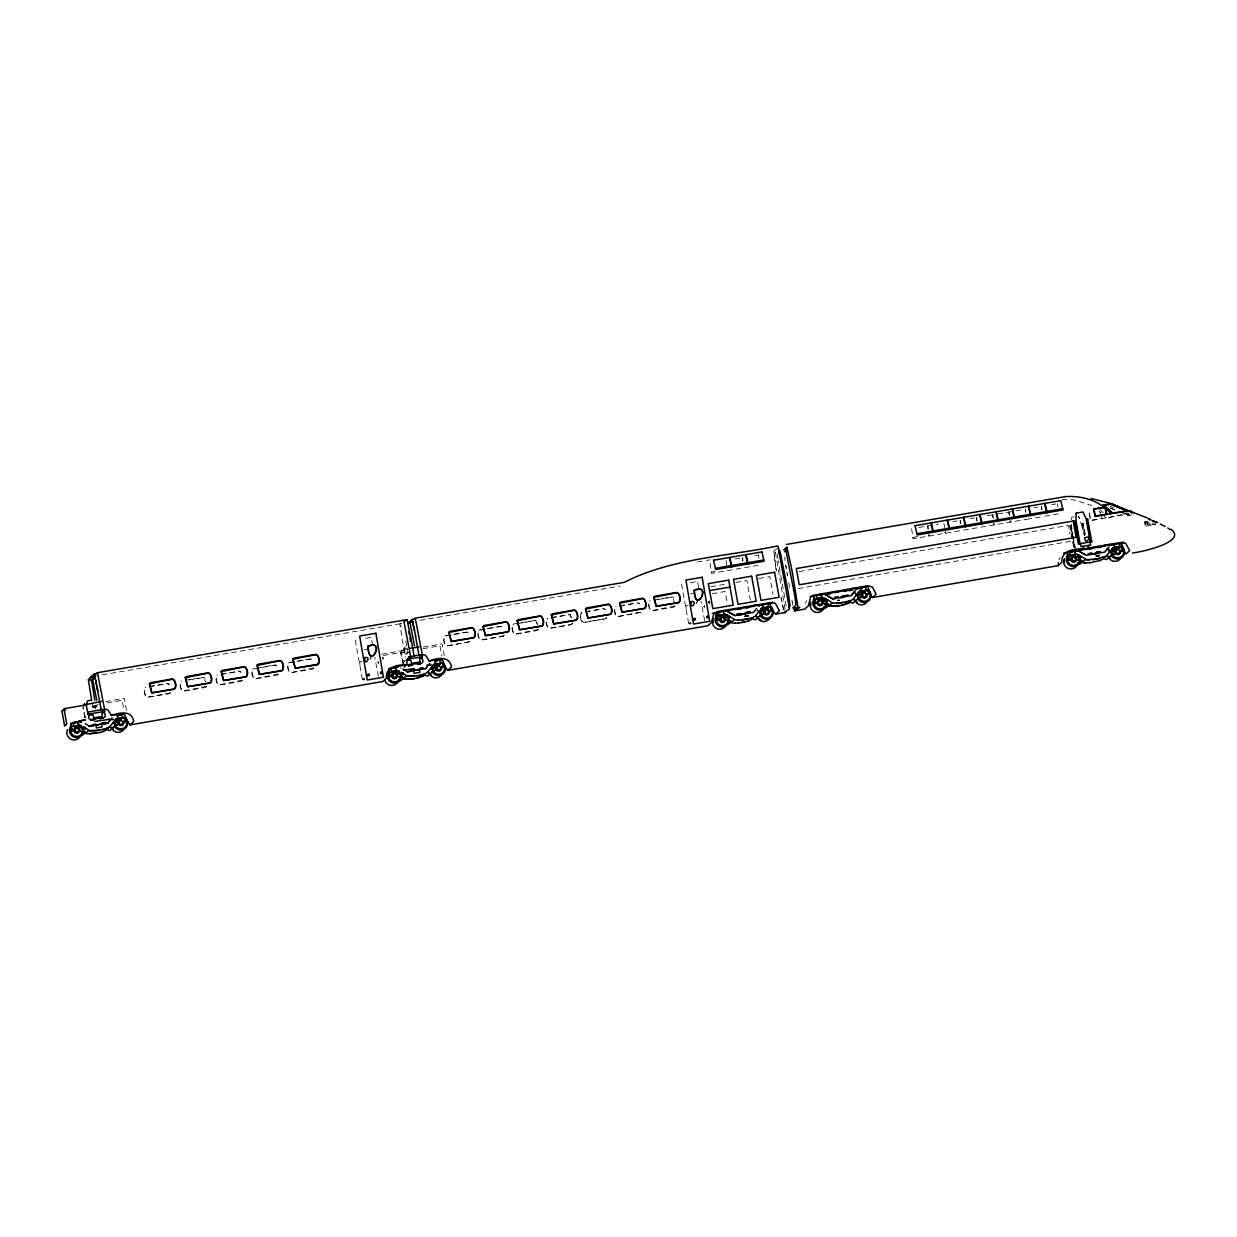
<?xml version="1.0" encoding="UTF-8"?>
<svg xmlns="http://www.w3.org/2000/svg" width="1237" height="1237" viewBox="0 0 1237 1237"><rect width="100%" height="100%" fill="white"/><g stroke="black" fill="none" stroke-linecap="round" stroke-linejoin="round"><path stroke-width="0.75" stroke-dasharray="5 3.75" d="M370.976 657.636L370.049 658.965M371.239 657.605L370.126 659.213M572.329 623.092L571.401 624.422L549.414 628.195C546.568 627.391 545.254 620.154 547.651 618.438M572.592 623.077L571.479 624.685L549.429 628.458C546.228 627.716 544.821 619.969 547.589 618.175M606.486 617.232L605.991 618.407M606.748 617.217L605.62 618.825L583.586 622.598C580.385 621.855 578.978 614.109 581.73 612.33M697.235 601.661L696.307 603.007M697.498 601.646L696.385 603.254M838.052 600.022L839.676 600.672M1071.257 524.009L1072.819 534.106M1071.536 519.695L1071.706 517.205L1076.808 516.355M1144.874 522.246L1145.246 524.998M1145.818 525.168L1145.199 522.462M1147.735 523.328L1147.843 522.524M377.857 661.903L378.568 663.156L377.888 661.872M703.853 606.3C704.224 608.851 705.384 604.769 703.822 606.316M1070.654 526.374L1072.572 537.77M1082.947 524.272L1084.864 535.667M1147.673 521.287L1144.441 521.674L1145.477 526.313L1155.559 524.643L1154.538 524.766M805.364 603.455L806.771 600.672M1058.857 559.974L1060.264 557.191M403.2 663.403L400.927 652.827L402.319 649.085L405.983 648.451M407.035 649.008L403.911 649.997L406.076 645.93M403.911 649.997L405.319 646.255M170.66 692.565L169.546 693.617L147.497 697.405C144.312 696.647 142.904 688.916 145.657 687.123M206.27 686.349L183.354 690.988C180.525 690.184 179.21 682.948 181.607 681.231M206.533 686.411L205.419 687.463L183.385 691.251C180.185 690.493 178.777 682.762 181.53 680.968M242.143 680.195L219.243 684.834C216.398 684.03 215.083 676.794 217.48 675.077M242.406 680.257L241.292 681.309L219.258 685.097C216.058 684.339 214.65 676.608 217.403 674.814M278.031 674.041L255.116 678.68C252.271 677.876 250.956 670.64 253.353 668.923L275.341 665.15L276.686 666.094M278.279 674.103L277.181 675.155L255.131 678.943C251.931 678.185 250.523 670.454 253.291 668.66M313.796 667.903L290.881 672.541C288.051 671.737 286.737 664.501 289.133 662.785L311.121 659.012L312.466 659.955M314.059 667.965L312.946 669.016L290.911 672.804C287.711 672.047 286.304 664.315 289.056 662.522L311.09 658.749L312.714 659.878M504.279 635.339L503.165 636.39L481.131 640.178C477.93 639.421 476.523 631.69 479.276 629.896L501.31 626.123L502.933 627.252M538.172 629.417L515.257 634.055C512.412 633.251 511.097 626.015 513.51 624.298M538.435 629.478L537.322 630.53L515.272 634.318C512.087 633.56 510.68 625.829 513.432 624.036L536.008 620.278L537.755 625.164M674.783 605.975L651.868 610.614C649.038 609.826 647.709 602.574 650.121 600.857M675.046 606.037L673.933 607.104L651.899 610.877C648.698 610.135 647.291 602.404 650.043 600.61M92.373 704.255L93.022 707.889L97.909 704.27M404.994 654.388L407.808 652.641M170.227 692.906L147.481 697.142C144.652 696.338 143.322 689.086 145.734 687.385M469.905 641.678L446.974 646.039C443.774 645.281 442.367 637.55 445.119 635.756L467.169 631.983L468.777 633.112M503.846 635.679L481.1 639.916C478.271 639.112 476.956 631.875 479.353 630.159L501.341 626.386L502.67 627.329M640.457 612.238L617.711 616.474C614.882 615.686 613.567 608.434 615.964 606.718M640.673 612.392L617.742 616.737C614.542 615.995 613.135 608.248 615.887 606.47M93.022 707.889L95.218 705.894M94.476 707.641L96.672 705.647M401.839 622.675L399.876 624.469L405.21 657.234M406.432 654.141L408.627 652.131M403.509 662.243L403.587 662.182A2.288 2.273 47.7 0 0 402.937 663.357L400.68 652.92L402.319 649.085M710.131 563.283L711.491 573.35L759.874 565.046L759.688 563.716M711.306 572.02L714.878 571.37M776.65 548.749L773.496 551.625L776.125 570.504M775.584 551.98L774.099 553.326L776.573 571.077M911.654 528.725L912.999 538.775L961.721 530.426M912.813 537.446L918.148 536.502M927.564 525.988L927.966 529.189M927.905 525.926L928.353 529.096M943.846 523.158L944.79 527.921M944.96 531.941L945.145 533.271M1008.773 512.056L1009.176 515.257M1009.114 511.994L1009.562 515.164M1072.572 534.786L1070.871 525.338L1074.783 548.161M1070.376 526.173L1071.582 534.214M1089.519 513.262L1090.678 520.298L1101.719 518.411M1085.189 534.554L1083.164 523.22L1085.143 535.374M1082.653 524.071L1082.561 524.859M1074.149 547.156L1072.896 539.579M1123.954 514.267L1127.232 512.798M1155.868 524.04L1151.678 524.055M1128.36 513.123L1126.737 514.066L1128.051 515.721L1130.572 515.133M1131.376 514.793L1129.86 515.551L1125.546 514.329M1145.338 524.844L1145.307 522.478M1145.787 525.029L1146.142 523.127L1144.89 522.385M839.304 599.852L837.789 600.378M400.927 652.827L405.179 652.749M406.679 660.635L402.288 660.805L402.922 662.785M748.06 615.407L745.277 616.072M1099.26 555.166L1096.477 555.83M469.38 641.833L446.959 645.776C444.114 644.972 442.8 637.72 445.196 636.004L467.184 632.231L468.529 633.189M581.807 612.578C579.411 614.294 580.725 621.531 583.57 622.335L605.558 618.562M1128.051 515.721L1128.84 515.442L1127.665 513.618L1128.716 513.432L1125.886 514.437M96.934 705.477L90.626 706.744M1121.712 514.7L1107.532 517.793M1122.856 514.917L1090.354 520.746L1089.874 517.839M838.423 600.471L839.304 600.316M697.251 562.031L704.642 560.763M706.482 560.438L710.177 559.804M735.257 558.938L739.912 558.181M754.802 555.629L758.513 554.996M918.766 527.472L938.543 524.071M953.016 521.597L957.098 520.932M970.365 518.659L974.555 517.901M987.265 515.721L996.883 514.113M998.213 513.834L1005.279 512.628M1006.346 512.474L1013.923 511.175M1015.824 510.85L1023.401 509.551M1034.225 507.665L1037.766 507.062M1051.806 504.681L1055.764 503.969M102.161 674.861L400.494 623.695M419.931 620.355L620.17 586.013M400.324 626.169L401.778 625.922M963.499 530.116L1026.354 519.339M1026.695 519.277L1042.946 516.494M1044.708 516.185L1058.841 513.772M1089.302 512.938L1089.673 516.602M355.297 640.117L362.874 682.144M365.765 638.323L371.347 637.364L372.383 643.905M681.556 584.158L689.133 626.185M690.277 582.658L697.606 581.405L698.642 587.946M1126.737 514.066L1129.752 515.427M710.935 586.709L723.908 584.482L724.202 586.261M735.969 582.426L746.87 580.555L750.364 600.131M758.915 578.483L769.816 576.612L772.986 594.425M799.102 571.587L1068.428 525.4L1069.974 534.168M1070.871 525.338L1069.696 525.648L1073.932 548.177M1083.164 523.22L1081.973 523.545L1084.524 535.729M149.321 686.489L167.691 683.35L169.314 684.478M185.21 680.335L203.564 677.196L205.187 678.324M221.083 674.18L239.452 671.042L241.06 672.17M256.956 668.026L275.325 664.887L276.933 666.016M551.254 617.557L570.164 614.418L571.911 619.304M585.41 611.697L603.78 608.542L605.388 609.686M619.567 605.836L636.096 603.007M653.724 599.976L672.078 596.822M149.399 686.751L167.722 683.613L169.052 684.556M188.936 679.963L204.059 677.459L205.605 682.144M221.145 674.443L239.468 671.304L240.813 672.248M364.235 649.889L366.941 649.44M517.174 623.664L535.961 620.541L537.507 625.211M551.315 617.804L570.102 614.681L571.664 619.35M585.472 611.944L603.795 608.805L605.14 609.748M619.629 606.084L637.952 602.945L639.297 603.888M657.45 599.605L672.572 597.1L674.119 601.77M690.493 593.93L693.199 593.466M712.172 593.714L725.145 591.487L727.109 602.419M105.485 701.58L124.349 698.348L126.808 712.033M381.754 654.187L406.277 649.982M423.255 647.075L442.104 643.843L444.269 655.811M107.109 702.879L122.2 700.297L124.056 710.564M383.393 655.486L406.014 651.605M422.992 648.698L439.97 645.791L441.81 656.043M1150.688 524.101L1147.426 524.658L1146.977 521.04M361.9 661.548C358.343 660.326 359.55 667.903 362.503 665.815M688.159 605.589C684.649 604.367 685.808 611.959 688.762 609.856M798.205 588.534L1071.227 541.172M378.584 663.14L378.027 661.841M704.843 607.166L704.286 605.883M363.23 679.329L364.451 679.577M689.488 623.371L690.71 623.618M690.679 623.34L689.643 623.51M689.55 623.974L690.911 623.726C691.282 621.84 688.329 622.35 689.55 623.974L690.818 623.68M744.72 615.887L748.354 615.268M1095.92 555.645L1099.554 555.026M744.813 616.242L748.509 615.609M1096.013 556.001L1099.708 555.367M744.597 616.443L748.292 615.794M1095.781 556.202L1099.492 555.552M745.37 616.861L748.756 616.273M1096.57 556.619L1099.956 556.032M1147.101 521.38L1145.385 521.674L1149.049 523.467M837.294 600.625L838.98 600.038M637.921 602.682L639.544 603.826M1062.073 499.454L1074.505 499.949L1091.776 505.516M1154.77 524.612L1152.235 523.962M1149.606 523.375L1147.163 522.431M1110.223 506.242L1113.269 507.479M1109.929 507.711L1117.011 510.51M1110.316 508.175L1114.893 510.046M1120.629 512.103L1125.655 514.236M672.619 596.837L673.701 597.966M84.827 715.496L85.137 717.723M85.152 717.29L83.173 707.332M400.247 667.81L401.283 668.444M95.852 706.141L97.367 707.147M403.71 663.511L402.845 662.491M1102.507 514.406L1106.249 518.025M1099.6 509.103L1104.595 513.989M1099.276 511.237L1101.193 513.092M1099.167 511.608L1100.899 513.231M1128.453 513.278L1129.458 515.009M84.966 717.754L82.925 707.425M1079.422 518.365L1078.509 516.061L1081.679 524.952M1073.979 547.326L1071.907 536.023M784.227 610.614L783.392 607.692A15.911 1.794 80.3 0 1 781.196 597.347M785.093 609.161L775.212 551.331M783.377 609.454L781.042 598.445M786.222 606.084L778.166 560.624M792.283 601.955L792.917 605.326M704.626 620.479L700.992 601.259M378.367 676.438L374.734 657.218M791.958 600.27L792.221 602.203M1081.71 524.921L1083.365 534.229M1073.144 535.961L1075.309 548.037M1072.912 536.672L1074.953 548.006M788.742 582.503L789.701 587.822M405.813 640.874L406.787 646.936M407.128 648.111L408.102 653.553M95.574 709.017L94.924 705.399L95.496 709.064M1101.409 514.592L1102.074 518.736M786.918 572.082L787.459 575.421L786.933 572.793M785.835 565.108L786.376 568.742M785.727 565.139L786.268 568.664M1010.273 520.731L1010.459 522.06M1009.933 520.792L1010.119 522.122M994.022 523.514L994.208 524.844M993.682 523.576L993.868 524.905M945.3 531.879L945.485 533.209M929.064 534.662L929.25 535.992M928.724 534.724L928.91 536.054M784.598 557.238L785.078 560.732M1057.542 503.66L1057.882 506.923M1041.631 506.397L1042.033 509.598M1041.291 506.443L1041.662 509.69M1025.798 512.381L1025.396 509.18L1025.427 512.474M992.909 514.747L993.311 517.963M992.569 514.808L992.94 518.04M976.673 517.53L977.075 520.746M976.333 517.592L976.689 520.839M960.422 520.313L960.824 523.529M960.082 520.375L960.484 523.591L960.051 520.406M777.3 553.882L777.965 559.186M758.575 554.949L758.93 558.196M742.664 557.671L743.081 560.887M742.324 557.732L742.695 560.964M726.088 560.516L726.66 565.355M404.7 661.64L404.066 661.857A2.288 2.273 47.7 0 1 404.762 661.579M364.358 678.433L362.982 678.68L363.291 679.933L364.652 679.701L364.358 678.433"/><path stroke-width="1.5" d="M435.872 667.454L436.305 669.665A2.969 2.938 47.7 0 1 435.841 667.501L436.46 665.475L434.666 667.145M828.048 604.367C825.064 606.748 819.791 599.558 822.605 599.435L825.048 601.445M859.313 595.569L857.859 596.497L862.019 592.477L861.849 596.667L857.427 599.327M1075.324 556.836A2.969 2.938 47.7 0 1 1076.515 559.897L1074.968 555.954L1080.226 558.227M109.32 719.315L94.862 721.434M427.09 664.81L427.353 666.217M843.897 596.837C843.928 593.466 843.727 599.45 840.356 597.456M107.016 729.583L109.861 730.588L111.717 728.284M424.77 675.077L427.631 676.082L429.486 673.778M850.329 602.079L853.19 603.084L855.045 600.78M1108.538 557.299L1106.682 559.603L1103.821 558.598M813.961 596.048L814.209 600.811M1067.454 552.568L1067.423 558.521M71.761 728.562L73.014 730.232L72.117 731.314M389.531 674.057L390.397 675.727M815.09 601.058L815.956 602.728M1068.582 557.578L1069.448 559.248M870.616 595.043L872.456 597.517L1058.161 565.665L1058.47 562.82M125.447 720.877L124.535 717.646M443.217 666.372L442.521 662.939L435.037 664.377A4.005 3.974 47.7 0 0 432.641 665.784M771.068 610.135L770.465 608.573M868.776 593.373L868.065 589.941L860.596 591.379A4.005 3.974 47.7 0 0 858.2 592.786M1122.268 549.893L1121.356 546.646M71.174 727.572L70.602 729.505A1.84 1.825 47.7 0 0 71.622 731.175L72.334 731.129M388.65 673.809L388.619 668.738L398.237 666.99M716.517 617.572L716.223 613.181M716.795 616.83L716.362 618.052M1067.701 557.33L1067.67 552.259L1073.067 551.238L1070.191 551.702M708.662 601.909L709.651 602.79L708.832 601.615M388.712 674.103L388.573 674.814A1.84 1.825 47.7 0 0 389.593 676.484L390.088 676.624M713.13 620.989L712.991 621.701A1.84 1.825 47.7 0 0 713.115 622.366M716.563 617.866L716.223 618.763A1.84 1.825 47.7 0 0 716.702 620.015M810.838 604.228L810.699 604.939A1.84 1.825 47.7 0 0 810.823 605.604M814.271 601.105L814.132 601.816A1.84 1.825 47.7 0 0 815.152 603.486L815.647 603.625M1067.763 557.624L1067.624 558.335A1.84 1.825 47.7 0 0 1068.644 560.005L1069.139 560.145M72.813 730.51L71.483 729.443L71.731 726.536L78.642 725.361M390.567 676.005L389.253 674.938L389.5 672.031L396.768 670.794A4.005 3.974 47.7 0 1 399.52 671.32M718.434 619.675L717.244 620.433M816.343 602.821L814.951 603.671A1.84 1.825 47.7 0 1 813.931 602.002L814.425 600.625M1069.634 559.526L1068.443 560.191M404.112 667.021L406.494 664.841L407.653 659.058A2.288 2.273 47.7 0 1 409.478 657.295L411.55 656.94M70.741 728.794L70.633 723.552L76.246 722.222M388.866 673.624L388.372 675A1.84 1.825 47.7 0 0 389.392 676.67L390.784 675.819M1064.485 560.268L1064.191 561.459A1.84 1.825 47.7 0 0 1064.315 562.124M83.621 706.08L84.549 703.59M99.115 718.202L90.487 719.687L88.94 718.604L88.677 716.146L89.698 715.295L87.966 714.244L86.219 704.549L87.611 700.807L91.275 700.173M762.518 610.908L764.327 609.424M763.214 609.625L760.152 613.258M860.225 594.162L860.751 592.739L862.081 593.219M1112.357 504.077L1119.779 507.603M401.406 673.995C399.582 677.18 405.056 679.438 406.138 675.943M118.798 720.692L118.536 724.171L114.098 726.83M757.322 617.881L755.482 619.845L752.637 618.84M84.054 727.82C81.178 730.881 86.992 734.422 88.368 730.448M85.198 733.325L82.168 735.118M402.968 678.819L400.633 680.706L398.484 679.731M729.675 617.077C726.799 620.139 732.629 623.68 733.989 619.706M730.835 622.582L727.789 624.376M827.367 600.316C824.507 603.378 830.321 606.919 831.697 602.945M828.527 605.821L826.192 607.707L824.043 606.733M1080.875 556.836C1077.999 559.897 1083.813 563.438 1085.189 559.464M1082.019 562.34L1079.685 564.227L1077.535 563.252M70.849 723.243L70.957 727.217M716.053 612.995L726.088 610.753M716.47 612.501L716.579 616.474M814.178 595.739L814.286 600.27M1083.396 546.29C1082.251 550.372 1090.214 548.934 1088.173 545.471M104.14 712.636L104.65 710.703M421.91 658.13L422.42 656.198M112.15 717.893L107.743 723.289L104.047 723.923M108.423 727.31L106.119 730.155L102.872 731.67M117.098 721.712L114.531 724.001M425.513 668.784L429.919 663.388M433.599 668.475L434.867 667.207M756.719 608.449L753.565 612.361L735.118 615.516L725.887 610.939M759.549 610.784L754.972 616.474L751.709 617.99M852.123 594.487L854.226 591.874M855.478 590.389L851.272 595.6L832.826 598.77L823.796 593.992L810.08 596.59M857.256 594.023L852.664 599.713L846.17 602.218M1105.615 551.006L1107.718 548.393M1108.97 546.909L1104.765 552.119L1086.318 555.274L1078.417 550.712L1069.789 551.424M1110.749 550.542L1106.172 556.233L1092.951 559.882M1111.228 552.908L1114.243 549.259C1117.32 548.702 1114.491 556.913 1110.919 555.846M1112.821 552.089L1115.527 549.182M443.418 666.186L442.429 667.114L443.774 667.346A1.84 1.825 47.7 0 0 444.145 665.429L442.305 659.955M869.116 594.456L868.158 593.868L868.977 593.188M92.713 678.943L91.553 680.226L94.816 700.451M407.715 622.783L413.514 621.778M95.744 676.283L92.048 676.33L88.353 679.685L91.708 700.621M104.604 709.59L97.63 673.407L94.29 673.979L90.363 677.551L93.718 676.979L95.666 675.201M93.301 678.649L91.553 680.226L88.353 679.685M95.063 677.443L101.264 710.162L105.887 709.373A2.288 2.273 47.7 0 1 108.222 710.425L111.407 715.465C119.618 712.435 131.957 710.007 133.72 721.496L130.009 724.882L125.246 717.893M115.891 714.692L111.345 715.527M408.133 623.046L412.06 619.474L415.4 618.902L422.374 655.084M396.768 666.511L402.86 665.475M395.855 672.495L397.464 676.376L402.489 677.366M415.446 635.756L419.018 655.656L423.657 654.868A2.288 2.273 47.7 0 1 425.992 655.919L429.177 660.96C437.372 657.929 449.711 655.502 451.474 666.99L447.779 670.361L445.938 667.903M433.661 660.187L429.1 661.022M761.93 551.888L764.064 561.227L715.682 569.53L713.548 560.191M715.373 568.324L731.299 565.556M729.397 557.5L731.577 566.809M729.737 557.454L731.917 566.747M731.608 565.525L747.55 562.773M745.633 554.717L747.828 564.01M745.973 554.655L748.169 563.964M747.89 562.711L763.786 559.99M778.692 552.614L780.083 551.346L788.247 592.384L790.103 606.099L788.557 607.491M783.748 549.862L786.902 546.986L792.128 571.169L798.004 607.63L799.721 607.352L794.417 610.908L804.668 609.145L808.364 605.774L810.467 597.734L812.833 595.399L867.895 585.704L872.41 587.111L876.152 594.147L872.456 597.517M785.464 549.568L787.026 548.13M784.49 551.625L785.882 550.357L794.881 596.203L795.901 605.094L792.824 607.893M785.696 551.331L787.18 549.986M753.178 605.635L759.472 604.568M753.596 605.991L759.765 604.893M764.265 609.3L764.157 613.428L759.719 616.088M773.774 611.666L775.614 614.14L779.325 610.753L775.584 603.718L772.692 602.295L717.553 611.495L713.641 614.341L711.538 622.381L707.827 625.767L447.779 670.361M795.824 608.619L797.463 607.135M915.009 525.663L1060.836 500.66L1063.031 509.953L917.189 534.972L915.055 525.617M850.886 588.874L857.164 587.807M851.365 589.183L857.473 588.132M916.911 533.719L932.822 530.998M930.935 522.911L933.1 532.235M931.245 522.88L933.44 532.173M933.115 530.967L949.057 528.199M861.802 596.729L861.849 596.667A2.969 2.938 47.7 0 1 861.4 594.502M947.186 520.128L949.336 529.451M947.496 520.097L949.676 529.39M949.367 528.184L965.293 525.416M963.422 517.344L965.571 526.668M963.731 517.313L965.927 526.606M965.602 525.4L981.544 522.632M979.673 514.546L981.822 523.885M979.967 514.53L982.163 523.823M981.853 522.602L997.78 519.849M995.909 511.762L998.058 521.086M996.249 511.701L998.398 521.04M998.089 519.818L1013.984 517.097L1012.144 508.979M1012.454 508.948L1014.649 518.257M1014.34 517.035L1030.266 514.283M1028.364 506.227L1030.545 515.52M1028.705 506.165L1030.885 515.458M1030.607 514.221L1046.517 511.484M1044.6 503.444L1046.796 512.736M1044.971 503.351L1047.136 512.675M1046.811 511.469L1062.753 508.701M1079.592 543.785L1078.432 544.079L1074.458 521.303M1074.35 521.411L1075.494 521.133M1091.869 541.667L1090.709 541.976L1086.751 519.2M1086.627 519.308L1087.771 519.03M1080.427 543.631L1080.999 546.692L1090.57 545.053L1089.998 541.992M1058.161 565.665L1061.856 562.294C1061.191 549.816 1074.628 548.981 1084.23 548.594L1084.138 548.671M1088.081 547.991L1123.026 542.193L1125.917 543.631L1129.659 550.666L1125.948 554.037L1124.108 551.563M1104.378 545.393L1110.671 544.326M1104.857 545.703L1110.965 544.651M758.513 606.192L759.41 605.434M856.22 589.43L863.519 587.343M118.087 718.573L117.407 715.156L124.427 714.043L126.591 719.748A1.84 1.825 47.7 0 1 126.22 721.65L125.184 721.217M1121.449 550.542L1122.562 549.012L1121.572 546.46L1114.104 547.898A4.005 3.974 47.7 0 0 1111.692 549.305M114.407 723.892L117.422 720.243L118.767 720.723M432.161 669.387L433.77 668.568M760.028 613.15L761.451 612.238M114.453 726.397L118.443 724.032M431.868 672.325L436.213 669.511M760.075 615.655L764.064 613.274M857.782 598.894L861.772 596.528M1111.274 555.413L1115.264 553.032M759.193 605.62L770.048 603.3L770.867 607.151M1110.594 545.192L1117.011 543.863M1103.93 505.222L1112.728 513.03L1111.924 513.169M737.762 614.078L739.649 613.567L736.958 614.155L741.056 613.506M835.532 597.193L834.666 597.394L838.315 596.868M844.469 595.724L848.041 595.059M1098.1 552.259L1100.064 551.717L1097.312 552.351L1100.002 551.764M104.295 717.321L105.331 716.47L104.774 713.378M422.064 662.816L423.162 661.285L421.972 658.471M749.653 607.166L745.988 607.8L747.596 607.645M109.134 727.418L102.857 729.722M423.858 674.227L427.105 672.712L432.842 665.599A4.005 3.974 47.7 0 1 435.254 664.192M423.889 675.649L414.039 678.773L403.958 679.221M423.672 675.835L417.395 678.154M748.493 620.928L751.74 619.412M849.448 602.651L839.598 605.774L829.517 606.223M849.231 602.836L842.954 605.156M1102.909 557.748L1105.955 556.434M1099.693 560.686L1102.94 559.17M86.219 704.549L101.372 701.425M104.604 711.399L88.059 714.166L88.708 711.971L102.671 709.373M104.789 711.971L101.96 713.301L102.315 716.409L93.796 717.877L93.007 714.831L88.26 714.862M94.6 719.578L90.517 720.228L92.187 720.089M104.573 722.686L105.516 722.47L102.485 722.872M422.374 656.893L406.787 659.259M391.851 672.062L394.881 671.397M439.846 663.882L435.981 664.485L437.063 664.455M440.016 664.779L436.151 665.382L437.218 665.336M767.698 607.645L764.079 608.156M817.41 599.064L820.44 598.399M817.642 600.007L821.213 599.218M865.405 590.884L861.54 591.502L862.622 591.456M1070.902 555.583L1073.932 554.918M1071.056 556.48L1075.154 555.769L1074.412 556.001M1115.279 548.95L1119.299 548.192L1117.846 548.594M117.407 715.156L121.937 714.367M435.857 664.068L435.177 660.651L438.207 660.11M723.815 614.851L719.346 615.624M860.797 587.637L861.354 591.1L866.101 590.281M1114.228 544.172L1114.846 547.62L1119.361 546.816M382.851 657.45L383.099 658.811M1108.476 504.557L1111.723 504.062M99.625 732.66L103.073 731.484M420.611 675.216L424.059 674.041M751.926 617.804L741.767 620.124M748.694 620.742L741.906 622.536M849.618 601.043L836.073 603.517M1099.894 560.5L1089.735 562.82M97.244 724.681C89.698 726.073 106.552 723.135 100.924 724.047M97.924 724.588L95.867 725.176L96.362 727.913L102.083 726.939L101.589 724.186L100.135 724.217M415.694 670.083L413.622 670.67L414.117 673.407L419.853 672.433L419.358 669.681L417.905 669.712M750.411 611.851L746.112 612.593L747.766 612.423M92.28 724.696L95.697 724.171M101.867 723.011L102.145 723.181M421.059 663.62L417.426 664.145L418.895 664.053M723.057 615.361C725.624 614.48 717.274 616.103 720.784 615.779M723.212 616.242L723.97 616.011L720.321 616.737M747.488 612.269L748.864 611.959L748.107 612.129M764.234 609.037L768.1 608.434L767.357 608.681M846.618 590.621C842.969 590.853 851.999 589.601 844.098 591.054M865.05 591.92C867.647 591.054 859.251 592.647 862.777 592.337M1088.251 549.042L1092.348 548.378L1091.343 548.687M124.705 721.48L125.741 719.996L124.751 717.445L117.283 718.883M1112.589 513.108L1127.804 510.773M770.806 610.475L771.842 610.908A1.84 1.825 47.7 0 0 772.213 609.006L771.084 606.965M771.424 611.217L770.481 610.691L771.362 609.238L770.373 606.702L762.904 608.14A4.005 3.974 47.7 0 0 760.492 609.547M837.851 592.167C839.119 591.765 836.413 591.781 835.485 592.569M73.091 722.764L81.596 721.697M117.221 715.187L122.185 713.965M121.953 714.538L116.866 715.063M117.84 718.635L122.772 717.785M390.846 668.258L395.794 667.408M395.577 667.593L391.712 668.351M434.991 660.682L442.197 659.537L444.361 665.243A1.84 1.825 47.7 0 1 443.975 667.145L442.599 666.867M391.48 671.691L396.412 670.856M762.842 604.445L767.775 603.594L768.548 607.352M766.26 604.104L767.574 603.78M719.331 615.454L724.263 614.619M722.748 615.114L724.062 614.804M763.461 607.893L768.393 607.042M816.296 594.904L821.353 594.409M821.136 594.595L817.27 595.353M860.55 587.683L867.755 586.554L869.92 592.245A1.84 1.825 47.7 0 1 869.534 594.162L867.987 594.116M817.038 599.033L821.971 597.858M1114.042 544.203L1121.248 543.058L1123.412 548.764A1.84 1.825 47.7 0 1 1123.041 550.666L1121.681 550.45M1070.314 555.413L1075.463 554.377M1114.661 547.651L1119.593 546.8M408.566 656.909L420.425 654.868M411.302 665.336L412.57 664.98L408.287 665.722L409.926 665.568M421.276 668.428C426.765 667.238 417.07 668.707 419.915 668.66M76.508 722.408L72.875 722.949L76.045 722.408M438.408 660.342L434.775 660.867M1073.329 551.424L1069.557 551.64M410.004 648.358L419.142 646.92M413.467 669.65L409.895 670.315M738.458 609.222L741.149 608.619L737.252 609.393M99.841 732.474L89.528 733.958M1098.796 547.403L1100.76 546.893M417.271 675.835L420.827 675.031M748.679 618.794L738.365 620.278M745.463 621.732L738.535 623.061M1099.879 558.552L1086.241 559.804M1132.489 552.924C1137.36 552.831 1188.788 542.316 1170.867 529.235M73.107 722.934L76.076 722.408M390.877 668.428L395.33 667.655M767.558 603.625L763.09 604.383L763.646 607.862L768.177 607.058M816.435 595.43L820.889 594.657M1069.928 551.949L1072.896 551.424M786.407 544.45L1065.165 496.64C1081.988 495.449 1099.786 500.521 1111.012 513.68L1129.257 510.943L1147.379 517.978M713.486 560.237L761.884 551.934M96.78 672.82L407.066 619.598M414.55 618.314L624.19 582.349C671.768 558.119 726.521 556.511 777.872 545.919L779.666 553.434M1103.713 507.185L1093.554 508.933L1095.085 516.432L1111.012 513.68M1129.953 511.53L1131.035 511.051L1129.567 511.082M1131.206 512.829L1132.922 512.535M709.605 590.575L729.985 587.08M86.621 704.812L63.984 708.693L66.752 724.093L64.618 726.042L61.85 710.641L65.623 709.992M422.312 657.574L419.73 658.795L420.085 661.903L411.565 663.372L410.777 660.326L407.066 659.893M406.494 664.841C397.139 664.578 385.851 666.867 386.423 678.154L382.728 681.525L130.009 724.882M416.884 663.697L406.988 664.717M435.177 660.651L438.346 660.11M117.206 715.342L123.855 714.197M392.222 668.166L395.392 667.624M434.96 660.836L438.13 660.295M712.388 613.351L719.919 612.052M723.444 611.356L753.874 606.238M759.533 605.264L763.306 604.615M767.079 603.965L772.738 602.991M817.626 595.291L821.399 594.657M825.172 594.007L851.582 589.477M1063.573 553.109L1073.005 551.486M1076.778 550.852L1105.074 545.996M1112.62 544.697L1116.392 544.048M1120.165 543.399L1123.938 542.749M826.764 594.518L830.46 593.884M848.907 590.729L852.587 590.095M368.951 675.015L367.837 675.278M380.826 673.052L381.846 673.036M695.209 619.041L694.081 619.83L695.364 619.691C695.967 617.634 692.936 618.16 694.003 619.923M707.054 617.603L708.183 616.815M78.441 725.547L78.998 725.299A4.005 3.974 47.7 0 1 81.75 725.825M111.918 719.764L113.649 719.455M429.687 665.259L431.419 664.949M822.327 597.796L815.059 599.033L814.812 601.94L816.343 602.728M403.85 670.268L414.24 668.475M78.163 727.124L79.276 726.939M117.592 720.367L118.706 720.166M395.917 672.619L401.19 674.83L399.505 674.32M435.362 665.862L436.475 665.661M723.784 616.382L724.897 616.196M1074.984 556.14L1080.241 558.351M98.728 724.681L89.497 726.274L85.167 723.645M100.568 724.372L107.944 723.104M414.642 670.5L407.267 671.753L402.937 669.14M418.338 669.866L425.714 668.598M89.296 726.459L92.991 725.825M407.066 671.954L410.746 671.32M736.757 615.392L744.133 614.124M836.305 598.321L832.625 598.955L828.295 596.327M775.614 614.14L785.866 612.377L784.273 612.562L789.577 609.006L778.351 548.455M816.683 595.183L821.136 594.44M391.139 668.181L395.577 667.423L396.227 670.887L391.758 671.629M434.991 660.852L437.96 660.342M73.37 722.686L76.323 722.192M117.237 715.357L121.674 714.599M1070.809 555.15L1075.247 554.392M719.609 615.392L724.047 614.634M817.317 598.631L821.755 597.873L821.167 594.44M821.414 599.497L823.533 600.533M1103.11 505.361L1105.136 505.083M843.031 602.651L832.748 603.285M839.815 605.589L829.733 606.037M417.472 675.649L407.189 676.283M414.256 678.587L404.174 679.036M99.718 730.155L89.636 730.603L83.327 726.784M96.486 733.093L86.203 733.727M1105.383 505.036L1108.785 504.464M1116.114 547.976L1119.145 547.311L1115.109 548.053M103.011 717.97L99.656 718.651L100.444 718.573M121.241 718.341L118.211 719.006L119.293 718.96M121.396 719.223L118.381 719.888L119.448 719.841M1116.145 544.11L1113.841 544.388M862.653 587.59L860.333 587.869M842.088 596.76L841.933 596.899M1100.915 546.785L1097.59 547.574M413.003 669.634L411.828 669.774L413.096 669.619M395.654 672.217L392.083 672.99M77.73 725.841L74.529 726.598M77.885 726.722L74.699 727.495M1114.46 547.836L1115.527 547.744M862.034 591.224L860.967 591.317A4.005 3.974 47.7 0 0 858.401 592.6M718.496 612.207L719.578 612.114M719.114 615.655L720.197 615.547M418.539 664.053L418.941 664.037M435.409 664.315L436.475 664.223M117.639 718.821L118.706 718.728M1069.835 559.248L1068.304 558.459L1068.552 555.552M718.048 619.675L717.445 620.247A1.84 1.825 47.7 0 1 716.424 618.577M1089.936 562.634L1083.024 562.742M735.149 623.216L738.736 622.876M414.117 676.175L407.39 676.098L401.097 672.279M1092.457 553.186L1088.158 553.913L1090.926 553.279L1089.287 553.82M709.203 602.836L709.11 601.491M418.694 669.542L419.992 669.557L412.957 670.423M1089.766 559.851L1086.442 559.619L1078.571 554.841A4.005 3.974 47.7 0 0 1075.819 554.315L1068.351 555.753L1068.66 557.423M1086.55 562.789L1083.225 562.557L1080.071 560.639M738.582 620.093L735.257 619.861L727.371 615.083A4.005 3.974 47.7 0 0 724.619 614.557L717.151 615.98L718.264 619.49M731.825 622.984L735.35 623.031M89.42 730.789L96.146 730.866L106.305 728.547L109.351 727.217L115.087 720.104A4.005 3.974 47.7 0 1 117.484 718.697M1120.676 543.213L1123.211 548.95A1.84 1.825 47.7 0 1 1122.825 550.867L1121.48 550.635M769.476 603.455L770.311 604.043M1077.087 550.697L1078.216 550.898M80.266 721.681L81.395 721.882M1091.173 498.511L1111.816 503.722M1076.561 559.681L1081.153 560.577M1076.515 559.897L1081.54 560.887M823.069 603.161L827.661 604.058M725.377 619.923L729.954 620.819M730.34 621.129L725.33 620.139L723.707 616.258L729.041 618.593M84.719 731.871C81.828 734.051 76.447 727.449 79.292 726.784L83.42 729.335L81.75 728.825M825.064 601.321L826.749 601.831M1157.662 522.401L1152.343 520.468M1152.497 521.117L1156.688 522.741M727.016 611.14L728.114 611.557M1110.532 504.263L1120.165 508.237M1111.707 503.815L1133.03 512.675M1121.356 508.036L1128.438 511.036M1121.31 508.237L1126.304 510.34M1126.49 510.989L1111.089 503.799L1102.77 505.052L1112.279 513.479M1160.213 524.101L1165.115 526.359M1151.09 520.004L1148.493 518.705L1149.42 519.896M125.803 721.96L124.829 721.372M1107.61 556.217C1110.532 558.521 1113.455 553.356 1110.146 551.826M1081.787 552.846L1084.663 554.593M1081.509 556.944L1078.37 555.026A4.005 3.974 47.7 0 0 1077.489 554.624M825.079 598.321L832.949 603.099M828.017 600.424L824.863 598.507A4.005 3.974 47.7 0 0 822.11 597.981M729.15 612.207L734.917 615.717M730.309 617.186L727.17 615.268A4.005 3.974 47.7 0 0 724.418 614.743M1079.313 551.331L1080.349 551.965M825.821 594.811L826.842 595.445M1167.836 528.06L1170.264 529.652M856.638 595.306C860.411 597.208 856.143 602.496 853.499 599.203M758.946 612.068C762.719 613.954 758.451 619.258 755.792 615.964M431.079 668.305C434.852 670.191 430.584 675.495 427.94 672.201M113.325 722.81C117.082 724.712 112.83 730 110.17 726.707M770.945 607.939L772.043 609.161L771.316 608.171M443.109 664.176L443.99 665.181M125.339 718.682L126.236 719.687M397.062 672.279L398.051 673.438M109.351 718.944L109.706 720.955L109.428 720.042M868.761 590.915L869.704 592.446A1.84 1.825 47.7 0 1 869.333 594.348M717.429 619.335L717.352 615.794M868.853 592.678L867.864 590.142M443.294 665.676L442.305 663.125M795.345 607.398L796.226 610.506M793.628 607.692L794.525 610.8M1096.802 552.63L1096.693 552.723M757.833 610.862L757.771 610.305M1014.031 517.066L1014.309 518.303M412.06 619.474L414.55 630.623M409.803 621.824L414.519 645.76M94.29 673.979L97.924 690.988M92.048 676.33L96.764 700.266M1105.723 508.964L1106.821 514.422M412.833 622.938L414.163 629.246M414.194 629.045L415.694 636.483M410.529 636.591L407.143 620.325L403.803 620.897L410.761 657.079M408.736 631.628L409.323 634.55M1119.006 542.981L1119.748 547.11M1113.934 543.863L1114.676 547.991M1097.265 553.387L1093.848 553.975M1087.663 519.138L1091.73 541.806M1075.37 521.241L1079.453 543.909M1074.86 550.558L1075.618 554.686M1074.659 550.96L1075.37 554.903M1069.912 551.779L1070.531 555.212M865.513 586.462L866.256 590.606M860.426 587.343L861.168 591.472M821.368 594.038L822.11 598.167M816.405 595.26L817.038 598.708M814.858 599.234L815.152 600.919M762.734 604.104L763.476 608.233M746.066 613.629L742.664 614.217M723.429 611.016L724.171 615.145M718.589 611.666L719.331 615.794M439.924 659.831L440.449 663.821M434.867 660.342L435.61 664.47M410.591 636.483L414.179 656.445M409.895 637.488L410.576 641.276M395.809 667.037L396.551 671.165M390.737 667.903L391.48 672.031M389.299 672.217L389.593 673.902M121.937 714.197L122.679 718.326M117.113 714.847L117.855 718.975M78.055 721.542L78.797 725.671M77.838 721.944L78.457 725.392M72.968 722.408L73.71 726.536M746.127 612.763L745.973 612.903M745.602 612.872L745.494 612.964M80.343 736A7.159 7.082 47.7 0 1 70.834 739.231A7.159 7.082 47.7 0 1 67.525 729.691M123.205 730.247A7.159 7.082 47.7 0 1 111.794 728.593M113.711 729.768A6.108 6.046 47.7 0 1 112.567 728.253M78.441 727.866A2.969 2.938 47.7 0 1 78.936 732.289A2.969 2.938 47.7 0 1 74.498 732.165A2.969 2.938 47.7 0 1 75.163 727.789M83.59 731.5A7.159 7.082 47.7 0 1 73.447 736.865A7.159 7.082 47.7 0 1 71.406 725.5M80.9 725.98A6.108 6.046 47.7 0 1 81.503 734.113A6.108 6.046 47.7 0 1 73.493 735.474A6.108 6.046 47.7 0 1 71.22 727.65M71.823 730.99A1.84 1.825 47.7 0 1 70.803 729.32M79.74 725.439A4.005 3.974 47.7 0 1 81.549 726.011M123.375 721.14A2.969 2.938 47.7 0 1 122.788 724.99A2.969 2.938 47.7 0 1 118.907 724.882A2.969 2.938 47.7 0 1 118.458 721.001M125.602 717.816A7.159 7.082 47.7 0 1 124.983 728.624A7.159 7.082 47.7 0 1 114.407 726.227M123.468 717.321A6.108 6.046 47.7 0 1 125.215 727.016A6.108 6.046 47.7 0 1 115.474 725.593M114.855 723.8A6.108 6.046 47.7 0 1 116.448 718.527M126.39 719.949A1.84 1.825 47.7 0 1 126.004 721.851M770.094 617.696A7.159 7.082 47.7 0 1 757.415 617.851M760.894 620.124A6.108 6.046 47.7 0 1 758.188 617.51M725.964 625.257A7.159 7.082 47.7 0 1 716.455 628.489A7.159 7.082 47.7 0 1 713.146 618.948M398.113 681.494A7.159 7.082 47.7 0 1 384.692 679.546M440.975 675.742A7.159 7.082 47.7 0 1 429.564 674.088M431.481 675.263A6.108 6.046 47.7 0 1 430.321 673.748M767.141 609.083A2.969 2.938 47.7 0 1 769.29 612.995A2.969 2.938 47.7 0 1 765.162 614.588A2.969 2.938 47.7 0 1 764.079 610.258M771.223 607.073A7.159 7.082 47.7 0 1 770.605 617.881A7.159 7.082 47.7 0 1 760.028 615.485M772.429 611.001A6.108 6.046 47.7 0 1 764.698 617.835A6.108 6.046 47.7 0 1 762.069 607.784M769.089 606.578A6.108 6.046 47.7 0 1 771.811 609.192M760.709 609.362A4.005 3.974 47.7 0 1 763.105 607.955M771.996 610.537A1.84 1.825 47.7 0 1 771.625 611.109M724.062 617.124A2.969 2.938 47.7 0 1 724.557 621.546A2.969 2.938 47.7 0 1 720.12 621.422A2.969 2.938 47.7 0 1 720.784 617.047M729.212 620.758A7.159 7.082 47.7 0 1 719.068 626.123A7.159 7.082 47.7 0 1 717.027 614.758M728.438 616.428A7.159 7.082 47.7 0 1 729.165 618.531M728.33 620.464A6.108 6.046 47.7 0 1 719.671 625.041A6.108 6.046 47.7 0 1 717.924 615.346M724.959 614.14A6.108 6.046 47.7 0 1 728.299 618.562M396.196 673.361A2.969 2.938 47.7 0 1 396.706 677.783A2.969 2.938 47.7 0 1 392.268 677.66A2.969 2.938 47.7 0 1 392.918 673.284M401.36 676.995A7.159 7.082 47.7 0 1 387.305 677.18M387.258 674.938A7.159 7.082 47.7 0 1 387.892 672.82M400.479 676.701A6.108 6.046 47.7 0 1 391.82 681.278A6.108 6.046 47.7 0 1 390.072 671.583M398.67 671.475A6.108 6.046 47.7 0 1 400.432 674.799M443.372 663.31A7.159 7.082 47.7 0 1 442.753 674.119A7.159 7.082 47.7 0 1 432.161 671.722M441.238 662.816A6.108 6.046 47.7 0 1 442.985 672.511A6.108 6.046 47.7 0 1 433.244 671.088M432.61 669.279A6.108 6.046 47.7 0 1 434.202 664.022M441.145 666.635A2.969 2.938 47.7 0 1 439.738 670.964A2.969 2.938 47.7 0 1 435.749 668.707M435.764 667.547A2.969 2.938 47.7 0 1 437.063 665.707M868.915 590.312A7.159 7.082 47.7 0 1 868.297 601.12A7.159 7.082 47.7 0 1 857.72 598.723M866.797 589.817A6.108 6.046 47.7 0 1 868.544 599.512A6.108 6.046 47.7 0 1 858.803 598.089M858.169 596.296A6.108 6.046 47.7 0 1 859.761 591.023M866.704 593.636A2.969 2.938 47.7 0 1 865.297 597.966A2.969 2.938 47.7 0 1 861.308 595.708M861.323 594.549A2.969 2.938 47.7 0 1 862.622 592.709M821.755 600.362A2.969 2.938 47.7 0 1 822.265 604.785A2.969 2.938 47.7 0 1 817.827 604.661A2.969 2.938 47.7 0 1 818.477 600.285M826.919 603.996A7.159 7.082 47.7 0 1 816.76 609.362A7.159 7.082 47.7 0 1 814.719 597.997M826.13 599.667A7.159 7.082 47.7 0 1 826.873 601.77M826.038 603.718A6.108 6.046 47.7 0 1 817.379 608.295A6.108 6.046 47.7 0 1 815.631 598.584M824.229 598.476A6.108 6.046 47.7 0 1 825.991 601.816M1120.196 550.156A2.969 2.938 47.7 0 1 1119.609 554.006A2.969 2.938 47.7 0 1 1115.728 553.898A2.969 2.938 47.7 0 1 1115.279 550.017M1122.423 546.831A7.159 7.082 47.7 0 1 1121.804 557.64A7.159 7.082 47.7 0 1 1111.228 555.243M1120.289 546.337A6.108 6.046 47.7 0 1 1122.809 555.026A6.108 6.046 47.7 0 1 1113.934 556.557A6.108 6.046 47.7 0 1 1113.254 547.543M1111.908 549.12A4.005 3.974 47.7 0 1 1114.305 547.713M1080.411 560.516A7.159 7.082 47.7 0 1 1070.268 565.881A7.159 7.082 47.7 0 1 1068.211 554.516M1079.623 556.186A7.159 7.082 47.7 0 1 1080.365 558.289M1079.53 560.237A6.108 6.046 47.7 0 1 1070.871 564.799A6.108 6.046 47.7 0 1 1069.124 555.104M1077.721 554.996A6.108 6.046 47.7 0 1 1079.499 558.32M1076.453 559.959A2.969 2.938 47.7 0 1 1072.402 562A2.969 2.938 47.7 0 1 1071.149 557.593M866.534 602.744A7.159 7.082 47.7 0 1 855.123 601.089M857.04 602.264A6.108 6.046 47.7 0 1 855.88 600.749M823.672 608.496A7.159 7.082 47.7 0 1 814.162 611.727A7.159 7.082 47.7 0 1 810.853 602.187M1120.026 559.263A7.159 7.082 47.7 0 1 1108.615 557.609M1110.532 558.784A6.108 6.046 47.7 0 1 1109.388 557.268M1077.164 565.015A7.159 7.082 47.7 0 1 1067.655 568.247A7.159 7.082 47.7 0 1 1064.346 558.707M149.383 683.783L151.811 692.983L174.386 689.21C177.138 687.416 175.731 679.685 172.546 678.943L150.497 682.716L149.383 683.783M149.646 683.829L151.857 692.72L174.309 688.963C176.721 687.246 175.407 679.994 172.561 679.19L149.646 683.829M185.272 677.629L187.684 686.829L210.259 683.056C213.027 681.262 211.62 673.531 208.419 672.789L186.37 676.562L185.272 677.629M185.519 677.69L187.746 686.566L210.197 682.809C212.594 681.092 211.28 673.84 208.435 673.036L185.519 677.69M221.145 671.475L223.557 680.675L246.148 676.902C248.9 675.108 247.493 667.377 244.292 666.635L222.258 670.408L221.145 671.475M221.408 671.536L223.619 680.412L246.07 676.654C248.467 674.938 247.153 667.686 244.307 666.882L221.408 671.536M257.018 665.32L259.445 674.521L282.021 670.748C284.773 668.954 283.366 661.223 280.165 660.481L258.131 664.254L257.018 665.32M257.281 665.382L259.492 674.258L281.943 670.5C284.34 668.784 283.026 661.532 280.196 660.728L257.281 665.382M292.798 659.182L295.21 668.382L317.785 664.609C320.553 662.831 319.146 655.084 315.945 654.342L293.911 658.115L292.798 659.182M293.045 659.244L295.272 668.119L317.723 664.362C320.12 662.645 318.806 655.394 315.961 654.605L293.045 659.244M367.899 646.302C368.966 672.387 386.702 637.844 367.899 646.302M368.162 646.348C368.75 671.196 386.191 638.833 368.162 646.348M448.861 632.416L451.273 641.601L473.864 637.844C476.616 636.05 475.209 628.319 472.008 627.561L449.974 631.349L448.861 632.416M449.124 632.463L451.335 641.354L473.786 637.596C476.183 635.88 474.869 628.628 472.024 627.824L449.124 632.463M483.018 626.556L485.43 635.756L508.005 631.983C510.773 630.19 509.366 622.458 506.165 621.716L484.115 625.489L483.018 626.556M483.265 626.618L485.492 635.493L507.943 631.736C510.34 630.02 509.025 622.768 506.18 621.964L483.265 626.618M517.159 620.696L519.586 629.896L542.162 626.123C544.914 624.329 543.507 616.598 540.322 615.856L518.272 619.629L517.159 620.696M517.422 620.758L519.633 629.633L542.084 625.876C544.496 624.159 543.167 616.907 540.337 616.119L517.422 620.758M551.315 614.835L553.743 624.036L576.318 620.263C579.071 618.485 577.664 610.738 574.463 609.996L552.429 613.768L551.315 614.835M551.578 614.897L553.789 623.773L576.241 620.015C578.638 618.299 577.323 611.063 574.494 610.258L551.578 614.897M585.472 608.975L587.884 618.175L610.475 614.402C613.227 612.624 611.82 604.878 608.619 604.135L586.585 607.908L585.472 608.975M585.735 609.037L587.946 617.912L610.398 614.155C612.794 612.439 611.48 605.202 608.635 604.398L585.735 609.037M619.629 603.115L622.041 612.315L644.616 608.558C647.384 606.764 645.977 599.033 642.776 598.275L620.742 602.063L619.629 603.115M619.876 603.177L622.103 612.052L644.554 608.295C646.951 606.578 645.637 599.342 642.792 598.538L619.876 603.177M653.77 597.255L656.198 606.455L678.773 602.697C681.525 600.904 680.118 593.172 676.933 592.415L654.883 596.203L653.77 597.255M654.033 597.316L656.244 606.192L678.711 602.434C681.108 600.718 679.793 593.482 676.948 592.678L654.033 597.316M694.158 590.327C695.225 616.428 712.96 581.885 694.158 590.327M694.421 590.389C695.008 615.237 712.45 582.874 694.421 590.389M1076.175 513.154L1075.927 520.622L1080.087 543.692L1090.385 541.899L1086.148 518.86L1083.009 511.979L1076.175 513.154M85.013 727.263L85.384 729.273L85.013 727.263M402.783 672.758L403.138 674.768L402.783 672.758M843.155 595.615L843.34 596.698L843.155 595.615M855.478 593.265L855.757 594.811L855.478 593.265M1097.111 551.81L1097.389 553.356L1097.111 551.81M1108.97 549.785L1109.249 551.315L1108.97 549.785M364.807 657.589C364.126 668.057 372.291 655.765 364.807 657.589M691.066 601.63C690.385 612.083 698.549 599.806 691.066 601.63M1084.772 537.848C1085.127 546.878 1093.724 533.657 1084.772 537.848M78.998 721.016L85.106 719.98L78.998 721.016M91.43 720.027L93.78 719.501L91.43 720.027M100.584 718.45L102.918 717.939L100.584 718.45M409.2 665.521L411.55 664.996L409.2 665.521M418.338 663.944L420.688 663.434L418.338 663.944M743.808 613.629L745.076 613.444L743.808 613.629M1095.008 553.387L1096.276 553.202L1095.008 553.387M1103.59 507.587L1093.941 509.242L1095.333 516.061L1106.373 514.175L1105.368 509.165L1103.59 507.587M375.878 633.251L359.642 636.034L367.219 680.01L383.439 677.227L375.878 633.251M702.137 577.277L685.901 580.06L693.478 624.051L709.698 621.268L702.137 577.277M728.701 580.122L708.322 583.632L712.837 608.65L733.232 605.156L728.701 580.122M751.663 576.195L733.495 579.303L738.01 604.321L756.178 601.213L751.663 576.195M774.609 572.252L756.441 575.375L760.956 600.393L779.124 597.27L774.609 572.252M1073.221 521.04L796.303 568.525L799.257 584.776L1076.175 537.275L1073.221 521.04M368.935 674.273L367.575 674.505L367.745 675.881L369.105 675.649L368.935 674.273M381.924 672.047L380.548 672.279L380.718 673.655L382.094 673.423L381.924 672.047M708.183 616.072L706.806 616.32L706.976 617.696L708.353 617.449L708.183 616.072M421.616 668.135L422.606 668.088L421.616 668.135M75.07 730.217A1.855 1.84 47.7 0 0 77.9 731.701A1.855 1.84 47.7 0 0 77.761 728.516A1.855 1.84 47.7 0 0 75.07 730.217M119.2 722.64A1.855 1.84 47.7 0 0 122.046 724.14A1.855 1.84 47.7 0 0 121.891 720.939A1.855 1.84 47.7 0 0 119.2 722.64M764.822 611.898A1.855 1.84 47.7 0 0 767.667 613.382A1.855 1.84 47.7 0 0 767.512 610.197A1.855 1.84 47.7 0 0 764.822 611.898M720.692 619.474A1.855 1.84 47.7 0 0 723.521 620.959A1.855 1.84 47.7 0 0 723.382 617.773A1.855 1.84 47.7 0 0 720.692 619.474M392.84 675.711A1.855 1.84 47.7 0 0 395.67 677.196A1.855 1.84 47.7 0 0 395.515 674.01A1.855 1.84 47.7 0 0 392.84 675.711M436.97 668.135A1.855 1.84 47.7 0 0 439.8 669.619A1.855 1.84 47.7 0 0 439.661 666.434A1.855 1.84 47.7 0 0 436.97 668.135M862.529 595.136A1.855 1.84 47.7 0 0 865.359 596.636A1.855 1.84 47.7 0 0 865.22 593.435A1.855 1.84 47.7 0 0 862.529 595.136M818.399 602.713A1.855 1.84 47.7 0 0 821.229 604.197A1.855 1.84 47.7 0 0 821.074 601.012A1.855 1.84 47.7 0 0 818.399 602.713M1116.021 551.656A1.855 1.84 47.7 0 0 1118.866 553.14A1.855 1.84 47.7 0 0 1118.712 549.955A1.855 1.84 47.7 0 0 1116.021 551.656M1071.891 559.232A1.855 1.84 47.7 0 0 1074.721 560.717A1.855 1.84 47.7 0 0 1074.566 557.531A1.855 1.84 47.7 0 0 1071.891 559.232"/></g></svg>
